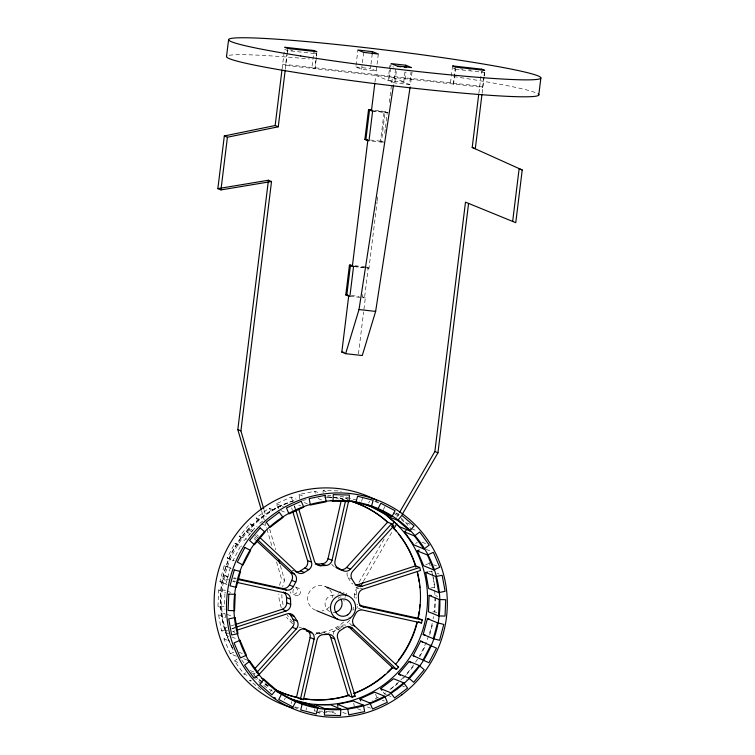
<?xml version="1.0" encoding="UTF-8"?>
<svg xmlns="http://www.w3.org/2000/svg" width="755" height="755" viewBox="0 0 755 755"><rect width="100%" height="100%" fill="white"/><g stroke="black" fill="none" stroke-linecap="round" stroke-linejoin="round"><path stroke-width="0.57" stroke-dasharray="3.77 2.83" d="M217.969 606.369L218.629 589.995L225.075 590.165L224.414 606.539L217.969 606.369L225.075 609.266M314.373 708.832L314.288 711.012L317.732 711.106M323.055 492.694L323.14 490.514L339.24 490.92L341.269 491.75M436.928 612.767L434.899 611.937L435.465 597.913M282.106 68.828L284.503 49.311L287.598 50.576L316.855 53.822L316.572 56.115M287.098 52.963L285.579 65.383L314.826 68.629L316.213 57.342M287.24 51.831L287.655 48.452M285.352 68.931L287.042 55.153M287.183 54.011L287.598 50.576M316.354 56.219L316.77 52.831M483.88 77.123L482.634 87.287L315.024 68.714L316.43 57.257M378.321 54.02L376.245 70.951L361.617 69.318L355.822 66.959L357.898 50.028M361.617 69.318L363.693 52.388M376.245 70.951L370.45 68.582L370.865 65.194M370.998 64.071L372.243 53.907M374.942 82.267L375.792 75.406L388.07 80.426L404.699 82.267L405.964 71.961M388.07 80.426L389.335 70.121M389.476 68.969L389.891 65.534L393.761 67.11M362.711 294.469L362.428 296.762L365.326 297.942L363.75 310.786M384.418 142.44L381.52 141.261L385.173 111.485L374.046 110.249M390.599 68.12L389.07 80.53L394.865 82.899L396.394 70.489M390.731 66.987L391.147 63.599M384.739 133.248L385.295 128.671M385.437 127.529L387.268 112.637L384.172 111.372L380.52 141.147L383.615 142.412L368.893 140.713M358.446 353.972L363.608 311.947M354.567 266.572L368.978 268.176L377.132 201.811M377.273 200.651L377.84 195.989M389.335 102.387L392.421 77.255L404.699 82.267M395.544 69.045L393.865 82.786L410.493 84.636L412.183 70.895M404.944 71.999L403.698 82.163L409.493 84.522L411.013 72.112M452.566 65.921L450.49 82.852L453.585 84.116L455.407 69.233L452.311 67.969L454.652 68.224M453.387 84.032L455.463 67.101M478.887 93.044L481.567 71.215L484.663 72.48L484.238 75.915M484.021 76L484.71 70.357M482.124 93.158L484.097 77.057M226.991 584.549L219.894 581.652L224.122 565.788L232.37 568.232M230.341 567.401L226.113 583.275L219.894 581.652M291.1 703.698L291.666 701.584M347.781 499.253L345.752 498.423L346.309 496.309M306.086 709.86L306.653 707.746M361.588 501.414L362.711 497.186M429.708 635.021L433.03 622.554M234.758 543.336L240.439 546.327L232.861 560.899L227.17 557.907L234.758 543.336L241.855 546.233M270.62 691.476L271.64 689.532M368.676 502.99L369.695 501.046M284.342 699.923L285.352 697.979M383.408 509.493L384.927 506.586M419.856 656.52L425.811 645.072M359.078 582.199L385.522 536.607M396.677 517.354L399.027 513.306M363.353 581.435L392.723 530.774M249.999 523.781L254.879 527.99L244.318 540.533L239.448 536.324L249.999 523.781L257.106 526.679M405.784 675.47L403.529 678.16L406.567 679.406M406.539 674.574L414.08 665.617M253.463 674.734L255.039 672.988M262.693 521.082L259.909 523.196L256.096 517.977L269.101 508.096L275.188 510.578M247.008 675.3L243.969 674.064L234.437 661.002L237.042 659.03M243.969 674.064L245.705 672.743M415.618 543.572L417.355 542.25M383.162 692.109L384.427 693.845L386.286 692.439M390.005 689.608L397.432 683.964L395.526 681.35M333.314 634.351A6.569 6.427 -67.8 0 1 336.343 628.83L340.694 626.008A6.569 6.427 -67.8 0 1 346.413 625.357M278.425 508.766L276.292 503.793L291.09 497.064L296.158 499.13M236.4 656.246L230.322 653.764L223.924 638.834L228.859 636.588M230.322 653.764L234.267 651.971M425.66 564.9L429.604 563.107M226.736 627.33L224.518 628.047L227.519 629.274M231.172 625.886L234.494 624.8M231.842 628.594L235.164 627.518M227.632 630.293L225.415 631.02L229.407 632.652M232.068 628.858L235.39 627.773M232.738 631.567L234.947 630.85M299.81 498.762L299.018 494.478L314.873 491.241L318.921 492.902M302.462 500.442L308.125 499.281M228.605 633.709L221.508 630.812L218.563 614.759L224.905 613.466L232.002 616.363M428.849 571.771L432.02 571.129L432.445 573.423M221.508 630.812L227.85 629.519M430.737 588.041L434.965 587.182L432.653 574.564M315.08 634.738A6.569 6.427 -67.8 0 1 319.148 633.02L324.273 632.756A6.569 6.427 -67.8 0 1 326.707 633.115M324.027 497.092L332.077 497.3M333.229 497.328L338.986 497.469L343.034 499.13M432.747 611.89L434.899 611.937M318.884 711.135L324.641 711.285M325.792 711.314L330.388 711.427L337.485 714.324M290.354 49.962L292.695 50.217M460.503 68.875L462.843 69.139M468.695 69.79L471.035 70.045M455.407 69.233L484.663 72.48M355.822 66.959L370.45 68.582M371.441 110.815L388.07 112.665L385.173 111.485M372.64 111.013L387.268 112.637M370.394 140.024L381.52 141.261M354.954 265.751L365.08 266.874M353.548 266.515L368.176 268.138L364.523 297.914L362.457 297.074M351.301 295.526L359.172 296.404M349.895 296.29L365.326 297.942M228.161 576.537L223.555 575.518C229.558 574.536 227.859 584.04 222.867 578.575L228.614 579.84M233.918 577.802L236.211 578.302M233.304 578.415L235.607 578.925M233.22 580.85L235.522 581.35M232.606 581.463L234.909 581.973M345.752 498.423L347.97 499.008M294.978 706.973L299.424 708.124M482.832 87.363L479.736 86.098L282.681 64.194L285.777 65.459M316.855 53.822L313.759 52.557L311.928 67.45L315.024 68.714M366.081 266.987L368.978 268.176M375.773 501.178L378.812 502.415M395.818 512.9L399.876 514.551M410.031 524.253L403.944 521.771L401.33 519.515M323.14 490.514L326.179 491.75M344.62 500.084L341.628 498.866A101.85 99.613 -67.8 0 0 326.424 496.998M411.588 528.708L417.675 531.19M318.072 498.489L322.13 500.15M422.13 542.175L426.188 543.836M299.018 494.478L304.095 496.554M426.254 549.423L430.312 551.074M304.256 502.556L307.294 503.802M298.716 505.104L300.745 505.935M433.663 564.768L436.701 566.005M276.292 503.793L283.399 506.69M437.088 573.196L439.117 574.026M280.879 510.597L285.956 512.664M256.096 517.977L262.183 520.459M261.938 524.027L267.006 526.093M435.559 595.572L437.589 596.393M347.177 572.705A6.569 6.427 -67.8 0 0 348.008 577.537L352 579.17M239.448 536.324L246.545 539.221M359.965 587.975L362.957 589.193M359.238 588.532L356.143 587.267A39.6 38.731 -67.8 0 1 356.03 598.394M358.04 587.947A6.569 6.427 -67.8 0 0 354.397 594.128L356.398 594.94M295.592 571.431L292.6 570.214A6.569 6.427 -67.8 0 0 293.374 570.827M324.839 586.342L327.009 587.23M361.862 609.672L358.87 608.455A6.569 6.427 -67.8 0 0 356.898 608.332M276.566 561.994L281.53 578.972L284.626 580.236A39.6 38.731 -67.8 0 0 282.719 586.607M227.17 557.907L234.276 560.805M224.122 565.788L231.219 568.685M340.694 626.008L344.686 627.641M336.343 628.83L340.345 630.463M227.104 590.995L231.153 592.647M324.273 632.756L327.264 633.983M218.629 589.995L225.726 592.901M319.148 633.02L322.14 634.238M402.5 686.031L404.529 686.861M218.563 614.759L225.66 617.656M232.918 631.586L234.947 632.416M384.427 693.845L386.456 694.676M387.466 695.091L391.524 696.742M231.87 636.965L237.957 639.457M382.304 700.215L384.333 701.046M223.924 638.834L230.011 641.316M239.278 652.311L242.327 653.556M367.506 706.944L370.554 708.19M243.695 658.709L246.743 659.955M357.549 708.7L362.617 710.776M234.437 661.002L239.514 663.079M250.179 670.525L255.256 672.592M251.217 672.639L255.766 674.8M342.713 712.352L347.791 714.428M268.016 686.512L263.382 683.426M251.613 680.991L249.584 680.17L261.768 690.693M316.317 711.842L322.394 714.324M294.592 707.473L297.63 708.719M374.763 501.245L378.831 503.377M393.497 512.749L397.847 516.505M253.812 675.149L262.514 682.671M256.813 534.719L258.503 536.295M251.972 532.294L248.584 529.132C256.709 528.953 249.31 536.107 246.489 531.444L249.877 534.606M255.36 535.455L257.899 537.824M352.292 625.923L350.603 624.347A6.569 6.427 -67.8 0 1 348.687 620.912M254.709 537.031L256.407 538.608M254.105 538.56L255.794 540.136M269.101 508.096L272.914 513.315M241.685 659.851L244.403 663.579M348.008 577.537L350.716 581.916A6.569 6.427 -67.8 0 0 352.811 583.992M291.09 497.064L292.798 501.046M375.528 694.166L377.236 698.149M294.629 506.143L295.299 508.389M294.242 505.793L295.262 509.163M291.647 507.87L292.317 510.116M264.09 510.069L266.081 516.864M269.724 529.312L275.688 549.678M280.322 565.523L284.626 580.236M261.664 511.069L264.307 520.129M264.637 521.252L266.628 528.047M266.959 529.179L272.262 547.281M314.873 491.241L315.26 493.383M353.727 703.179L354.312 706.387M224.905 613.466L225.537 616.901M354.397 594.128L354.576 599.328M357.54 606.341A39.6 38.731 -67.8 0 1 356.756 608.511M349.763 620.072A39.6 38.731 -67.8 0 1 345.073 624.687M341.477 627.358A39.6 38.731 -67.8 0 1 329.048 632.737M320.214 633.794A39.6 38.731 -67.8 0 1 315.892 633.568M292.506 621.912A39.6 38.731 -67.8 0 1 287.249 614.91M283.068 604.689A39.6 38.731 -67.8 0 1 281.889 593.364M346.224 593.345A3.945 3.86 -67.8 0 1 346.894 593.713M344.573 600.914A3.945 3.86 -67.8 0 1 343.534 600.744M340.845 597.271A3.945 3.86 -67.8 0 1 340.864 596.554M353.661 607.247A39.6 38.731 -67.8 0 1 352.755 609.351M343.629 621.96A39.6 38.731 -67.8 0 1 314.939 632.473M292.666 623.715A39.6 38.731 -67.8 0 1 286.56 617.269M281.313 607.709A39.6 38.731 -67.8 0 1 278.765 594.393M279.624 585.342A39.6 38.731 -67.8 0 1 281.53 578.972M295.488 586.909A3.945 3.86 -67.8 0 1 296.149 593.326A3.945 3.86 -67.8 0 1 289.995 591.797M343.468 592.241A3.945 3.86 -67.8 0 1 344.11 592.684M345.384 596.497A3.945 3.86 -67.8 0 1 344.997 597.554M338.816 598.479A3.945 3.86 -67.8 0 1 338.136 597.498M337.919 594.591A3.945 3.86 -67.8 0 1 338.419 593.543M229.209 55.313A157.333 8.786 7 0 1 309.522 58.975M453.736 76.566A157.333 8.786 7 0 1 536.569 93.082M395.998 513.428A112.523 110.06 -67.8 0 1 410.871 528.774M429.133 562.447A112.523 110.06 -67.8 0 1 430.161 565.703M431.671 571.186A112.523 110.06 -67.8 0 1 434.134 612.031M433.493 616.571A112.523 110.06 -67.8 0 1 433.106 618.826M432.19 623.319A112.523 110.06 -67.8 0 1 419.214 656.293M417.43 659.238A112.523 110.06 -67.8 0 1 415.561 662.126M413.608 664.957A112.523 110.06 -67.8 0 1 405.737 674.791M403.415 677.32A112.523 110.06 -67.8 0 1 388.9 690.193M378.444 697.101A112.523 110.06 -67.8 0 1 372.451 700.366M333.55 711.71A112.523 110.06 -67.8 0 1 317.798 712.125M272.442 691.146A104.973 102.661 -67.8 0 1 255.52 678.811M233.163 649.772A104.973 102.661 -67.8 0 1 294.525 500.452M327.698 495.431A104.973 102.661 -67.8 0 1 330.841 495.535M340.241 496.412A104.973 102.661 -67.8 0 1 359.55 501.112M268.355 685.889A101.85 99.613 -67.8 0 1 253.907 675.281M232.096 647.545A101.85 99.613 -67.8 0 1 296.649 500.027M327.038 496.913A101.85 99.613 -67.8 0 1 343.223 499.14M334.257 566.552A6.569 6.427 -67.8 0 1 331.766 564.193M357.728 604.679A6.569 6.427 -67.8 0 1 356.917 604.113M352.915 610.238A6.569 6.427 -67.8 0 1 354.086 609.294M348.914 617.43A6.569 6.427 -67.8 0 1 349.103 616.958M298.971 627.226A6.569 6.427 -67.8 0 1 301.415 627.547M268.195 685.729A101.85 99.613 -67.8 0 1 256.54 677.395M232.644 648.111A101.85 99.613 -67.8 0 1 289.958 502.273M329.614 589.646A12.816 12.533 -67.8 0 1 332.804 597.667M329.425 606.878A12.816 12.533 -67.8 0 1 321.96 610.927M315.637 610.266A12.816 12.533 -67.8 0 1 308.776 593.232A12.816 12.533 -67.8 0 1 325.962 586.843M339.382 597.309A8.711 8.513 -67.8 0 1 339.92 597.856M333.833 612.409A8.711 8.513 -67.8 0 1 332.955 612.409M329.661 611.531A8.711 8.513 -67.8 0 1 335.862 595.346M299.046 594.751A3.945 3.86 -67.8 0 0 298.244 588.013A3.945 3.86 -67.8 0 0 292.883 592.184A3.945 3.86 -67.8 0 0 299.046 594.751"/><path stroke-width="1.13" d="M314.457 706.652L314.552 704.472L330.652 704.877L340.798 709.02L340.533 715.57L324.423 715.155L324.688 708.605L314.552 704.472M333.021 501.197L333.276 494.648L349.386 495.063L349.121 501.613L333.021 501.197L330.992 500.376M429.114 595.402L428.453 611.776L438.598 615.92L445.044 616.08L445.695 599.715L439.259 599.545L429.114 595.402L431.265 595.459M438.598 615.92L439.259 599.545M226.547 56.398L228.623 39.468M263.759 508.945L240.911 430.86L271.526 181.511L220.951 189.911L217.855 188.646L224.32 135.957L275.15 125.538L278.246 126.802L285.211 70.092M220.951 189.911L227.425 137.221L278.246 126.802M261.324 509.936L237.816 429.595L268.431 180.247L271.526 181.511M275.15 125.538L281.964 69.979M372.243 53.907L372.526 51.651L357.898 50.028L363.693 52.388L378.321 54.02L372.526 51.651M410.135 86.967L375.641 311.4L362.258 355.53L345.63 353.68L341.807 352.123L348.687 296.092L345.79 294.912L349.452 265.137L352.774 265.515M349.452 265.137L352.349 266.326L367.789 140.59L364.882 139.411L368.544 109.635L371.866 110.004M374.81 83.409L371.441 110.815L368.544 109.635M405.501 67.488L405.775 65.232L391.147 63.599L396.941 65.968L411.569 67.591L405.775 65.232M399.621 512.286L434.871 451.499L465.486 202.151L515.759 222.687L522.234 169.998L472.205 147.442L478.745 94.205M402.132 514.57L437.966 452.764L468.581 203.416M481.983 94.309L475.301 148.707L472.205 147.442M512.664 221.423L519.129 168.733L522.234 169.998M538.768 95.083L540.844 78.152M345.63 353.68L359.012 309.55L393.506 85.117M422.234 619.93L363.561 607.029L359.559 605.406L418.242 618.298L422.234 619.93L421.545 622.979L362.862 610.087A6.569 6.427 -67.8 0 0 355.718 613.494L353.312 618.128A6.569 6.427 -67.8 0 0 354.595 625.971L398.612 667.052L396.517 669.364L392.524 667.731L348.508 626.659A6.569 6.427 -67.8 0 0 348.13 626.329M396.517 669.364L352.5 628.283A6.569 6.427 -67.8 0 0 344.686 627.641L340.345 630.463A6.569 6.427 -67.8 0 0 337.589 637.975L355.143 696.223L352.207 697.176L334.644 638.928A6.569 6.427 -67.8 0 0 328.265 634.389L323.14 634.644A6.569 6.427 -67.8 0 0 317.081 639.806L303.472 699.63L300.481 698.979L296.489 697.346L310.097 637.522A6.569 6.427 -67.8 0 0 306.851 630.312L303.227 628.415M315.354 564.004A6.569 6.427 -67.8 0 0 316.836 564.108L321.96 563.853A6.569 6.427 -67.8 0 0 328.019 558.691L341.109 501.122M300.481 698.979L314.089 639.155A6.569 6.427 -67.8 0 0 310.843 631.944L303.321 628.349M316.836 564.108L320.828 565.74L325.952 565.476A6.569 6.427 -67.8 0 0 332.011 560.314L345.62 500.49M302.368 703.613L300.679 709.955L316.232 714.003L317.921 707.652L307.785 703.518L292.223 699.47L302.368 703.613L317.921 707.652M355.888 502.566L357.577 496.224L373.13 500.263L371.441 506.614L351.83 500.914M427.415 618.666L437.551 622.809L443.78 624.423L439.552 640.297L433.332 638.673L423.187 634.53L427.415 618.666L429.491 619.204M433.332 638.673L437.551 622.809M238.514 578.811L282.238 588.419A6.569 6.427 -67.8 0 0 289.382 585.002L291.789 580.369A6.569 6.427 -67.8 0 0 290.505 572.526L256.643 540.929M237.91 579.425L286.23 590.042A6.569 6.427 -67.8 0 0 293.374 586.635L295.781 582.001A6.569 6.427 -67.8 0 0 294.497 574.159L258.097 540.184M281.775 693.675L278.746 699.498L292.968 706.973L295.998 701.15L276.707 691.599M368.685 505.35L377.811 509.078L380.841 503.245L395.063 510.72L392.034 516.552L381.898 512.409L368.685 505.473M381.898 512.409L382.908 510.465M413.089 655.614L420.667 641.042L436.494 648.177L428.916 662.739L413.089 655.614L414.986 656.605M423.225 659.757L430.803 645.185M391.977 525.461L394.327 521.412M361.588 584.474L362.759 582.454M393.902 528.755L396.837 523.687M387.541 516.26L397.677 520.403L401.905 515.382L414.08 525.914L409.861 530.935L399.716 526.792L387.541 516.26L388.948 514.589M263.948 679.292L259.729 684.304L271.913 694.836L276.132 689.825L263.948 679.292L261.919 678.462M398.649 673.951L409.21 661.408L419.346 665.551L424.225 669.76L413.664 682.303L408.795 678.084L398.649 673.951L400.282 675.347M408.795 678.084L419.346 665.551M255.171 668.279L292.336 627.273A6.569 6.427 -67.8 0 0 293.1 619.327L290.382 614.957A6.569 6.427 -67.8 0 0 289.099 613.456M339.231 569.138A6.569 6.427 -67.8 0 0 346.526 567.496L387.645 522.139L391.637 523.762L393.884 525.858L352.764 571.224A6.569 6.427 -67.8 0 0 352 579.17L354.718 583.54A6.569 6.427 -67.8 0 0 362.06 586.229L419.686 567.477L420.573 570.45L362.957 589.193A6.569 6.427 -67.8 0 0 358.398 595.761L358.568 600.952A6.569 6.427 -67.8 0 0 363.561 607.029M256.794 672.526L296.328 628.906A6.569 6.427 -67.8 0 0 297.093 620.959L294.384 616.58L290.382 614.957M339.778 569.336L342.779 570.563A6.569 6.427 -67.8 0 0 350.518 569.128L391.637 523.762M258.248 675.489L298.574 631.001A6.569 6.427 -67.8 0 1 306.322 629.566M404.359 531.831L414.504 535.974L419.704 532.02L429.227 545.072L424.027 549.027L413.891 544.893L404.359 531.831L406.096 530.51M249.782 661.191L244.582 665.146L254.105 678.207L259.314 674.253L249.782 661.191L247.753 660.361M380.614 688.626L393.619 678.745L403.755 682.879L407.568 688.107L394.572 697.988L390.76 692.769L380.614 688.626L381.888 690.363M390.76 692.769L403.755 682.879M295.639 571.78A6.569 6.427 -67.8 0 0 300.414 570.856L304.756 568.034A6.569 6.427 -67.8 0 0 307.511 560.531L292.657 511.239M260.192 537.871L296.592 571.846A6.569 6.427 -67.8 0 0 304.407 572.488L308.757 569.666A6.569 6.427 -67.8 0 0 311.504 562.154L295.639 509.502M417.288 550.867L427.434 555.01L433.351 552.32L439.75 567.25L433.832 569.94L423.687 565.797L417.288 550.867L419.261 549.97M359.88 698.903L374.678 692.175L384.814 696.318L387.372 702.292L372.583 709.02L370.025 703.047L359.88 698.903L360.73 700.895M370.025 703.047L384.814 696.318M235.607 624.442L282.143 609.304A6.569 6.427 -67.8 0 0 286.702 602.745L286.532 597.545A6.569 6.427 -67.8 0 0 283.38 592.184M355.124 584.842A6.569 6.427 -67.8 0 0 358.068 584.596L415.694 565.854L419.686 567.477M236.268 627.15L286.136 610.927A6.569 6.427 -67.8 0 0 290.694 604.368L290.524 599.177A6.569 6.427 -67.8 0 0 285.541 593.09L283.54 592.279M237.164 630.123L287.032 613.9A6.569 6.427 -67.8 0 1 294.384 616.58M425.678 572.422L435.824 576.565L442.166 575.263L445.11 591.316L438.768 592.618L428.623 588.475L425.678 572.422L427.792 571.988M337.485 704.273L353.331 701.036L363.476 705.179L364.646 711.597L348.801 714.843L347.621 708.416L337.485 704.273L337.872 706.416M347.621 708.416L363.476 705.179M217.855 188.646L268.431 180.247M324.688 708.605L340.798 709.02M397.659 66.402L400.981 66.77M404.312 67.138L406.53 67.384M364.882 139.411L367.1 139.656M345.79 294.912L348.008 295.158M359.012 309.55L375.641 311.4M341.807 352.123L344.025 352.368M237.212 582.473L285.541 593.09M347.677 500.933L348.612 501.15L335.003 560.974A6.569 6.427 -67.8 0 0 338.249 568.185L342.779 570.563M423.187 634.53L425.263 635.078M224.32 135.957L227.425 137.221M434.871 451.499L437.966 452.764M237.816 429.595L240.911 430.86M366.373 504.538L371.441 506.614M347.092 500.782L349.121 501.613M328.019 558.691L332.011 560.314M346.526 567.496L350.518 569.128M336.258 567.364L338.249 568.185M321.96 563.853L325.952 565.476M307.511 560.531L311.504 562.154M358.068 584.596L362.06 586.229M304.756 568.034L308.757 569.666M300.414 570.856L304.407 572.488M418.544 621.752L421.545 622.979M327.009 587.23L347.649 595.667M290.505 572.526L294.497 574.159M291.789 580.369L295.781 582.001M289.382 585.002L293.374 586.635M282.238 588.419L286.23 590.042M286.532 597.545L290.524 599.177M352.604 625.159L354.595 625.971M316.723 610.71L338.457 619.581M348.508 626.659L352.5 628.283M286.702 602.745L290.694 604.368M282.143 609.304L286.136 610.927M293.1 619.327L297.093 620.959M328.029 633.775A6.569 6.427 -67.8 0 1 330.652 637.295L334.644 638.928M397.611 666.646L398.612 667.052M306.851 630.312L310.843 631.944M292.336 627.273L296.328 628.906M310.097 637.522L314.089 639.155M353.897 695.714L355.143 696.223M303.482 698.734A101.85 99.613 -67.8 0 0 348.215 695.553L352.207 697.176M299.48 698.007L300.235 698.309M301.226 698.715L303.472 699.63M274.103 688.994L276.132 689.825M290.93 699.073L295.998 701.15M273.678 697.431L275.698 698.252M377.811 509.078L392.034 516.552M336.069 567.505L338.778 568.93M420.667 641.042L422.564 642.033M397.677 520.403L409.861 530.935M409.21 661.408L410.833 662.815M414.504 535.974L424.027 549.027M427.434 555.01L433.832 569.94M298.574 508.549L314.448 561.201A6.569 6.427 -67.8 0 0 320.828 565.74M330.652 637.295L348.215 695.553M278.67 559.87L279.661 563.258M435.824 576.565L438.768 592.618M311.636 632.841A39.6 38.731 -67.8 0 1 309.503 632.294M308.531 631.576A39.6 38.731 -67.8 0 1 306.407 631.029M339.91 592.213A3.945 3.86 -67.8 0 1 340.269 592.052M538.06 93.894A157.333 8.786 7 0 1 386.909 85.107A157.333 8.786 7 0 1 226.642 56.257M293.44 708.171A112.523 110.06 -67.8 0 1 222.329 559.285A112.523 110.06 -67.8 0 1 376.471 500.263M371.12 506.01A104.973 102.661 -67.8 0 1 419.704 638.598A104.973 102.661 -67.8 0 1 292.515 700.017M352.604 501.745A101.85 99.613 -67.8 0 1 388.145 522.753M391.996 526.518A101.85 99.613 -67.8 0 1 396.394 531.369M398.517 533.955A101.85 99.613 -67.8 0 1 415.835 567.203M417.345 572.809A101.85 99.613 -67.8 0 1 419.1 581.916M419.544 585.361A101.85 99.613 -67.8 0 1 419.771 587.664M419.856 604.764A101.85 99.613 -67.8 0 1 419.535 608.143M419.119 611.446A101.85 99.613 -67.8 0 1 417.959 618.005M416.977 622.224A101.85 99.613 -67.8 0 1 398.404 660.314M392.1 667.722A101.85 99.613 -67.8 0 1 387.4 672.422M384.937 674.649A101.85 99.613 -67.8 0 1 353.727 693.42M349.367 694.959A101.85 99.613 -67.8 0 1 304.68 698.828M298.282 697.686A101.85 99.613 -67.8 0 1 276.245 690.155A101.85 99.613 -67.8 0 0 296.489 697.346M350.499 501.103A101.85 99.613 -67.8 0 1 387.645 522.139M392.053 526.377A101.85 99.613 -67.8 0 1 415.694 565.854M417.383 571.799A101.85 99.613 -67.8 0 1 418.242 618.298M417.166 622.866A101.85 99.613 -67.8 0 1 395.639 664.24M392.524 667.731A101.85 99.613 -67.8 0 1 354.038 693.552M327 587.437A12.816 12.533 -67.8 0 1 327.963 588.107M340.873 599.159A8.711 8.513 -67.8 0 1 334.72 612.314M228.774 594.138L228.114 610.512L234.56 610.672L235.211 594.308L228.774 594.138M350.452 265.25L346.8 295.026L349.895 296.29L353.548 266.515L350.452 265.25M369.544 109.749L365.892 139.524L368.987 140.789L372.64 111.013L369.544 109.749M234.258 569.931L230.039 585.795L236.258 587.418L240.477 571.544L234.258 569.931M244.894 547.479L237.315 562.05L243.006 565.042L250.584 550.471L244.894 547.479M260.145 527.924L249.584 540.467L254.463 544.676L265.014 532.133L260.145 527.924M279.246 512.23L266.241 522.12L270.054 527.339L283.05 517.458L279.246 512.23M301.236 501.207L286.438 507.936L288.995 513.91L303.793 507.171L301.236 501.207M239.986 640.278L234.069 642.977L240.458 657.907L246.375 655.208L239.986 640.278M325.009 495.384L309.163 498.621L310.343 505.048L326.188 501.801L325.009 495.384M235.041 617.609L228.708 618.902L231.653 634.955L237.985 633.662L235.041 617.609M314.005 50.519L284.758 47.263L287.655 48.452L316.902 51.699L314.005 50.519M481.813 69.177L452.566 65.921L455.463 67.101L484.71 70.357L481.813 69.177M300.764 55.993A157.333 8.786 7 0 0 540.75 78.293A157.333 8.786 7 0 0 312.693 42.138A157.333 8.786 7 0 0 300.764 55.993M401.868 694.779A112.523 110.06 -67.8 0 0 381.747 501.905A112.523 110.06 -67.8 0 0 227.104 618.647A112.523 110.06 -67.8 0 0 401.868 694.779M397.507 688.758A104.973 102.661 -67.8 0 0 378.736 508.842A104.973 102.661 -67.8 0 0 234.484 617.732A104.973 102.661 -67.8 0 0 397.507 688.758M349.886 618.232A12.816 12.533 -67.8 0 0 348.782 596.157A12.816 12.533 -67.8 0 0 330.501 608.473A12.816 12.533 -67.8 0 0 349.886 618.232M347.696 614.834A8.711 8.513 -67.8 0 0 346.941 599.838A8.711 8.513 -67.8 0 0 334.522 608.2A8.711 8.513 -67.8 0 0 347.696 614.834"/></g></svg>
